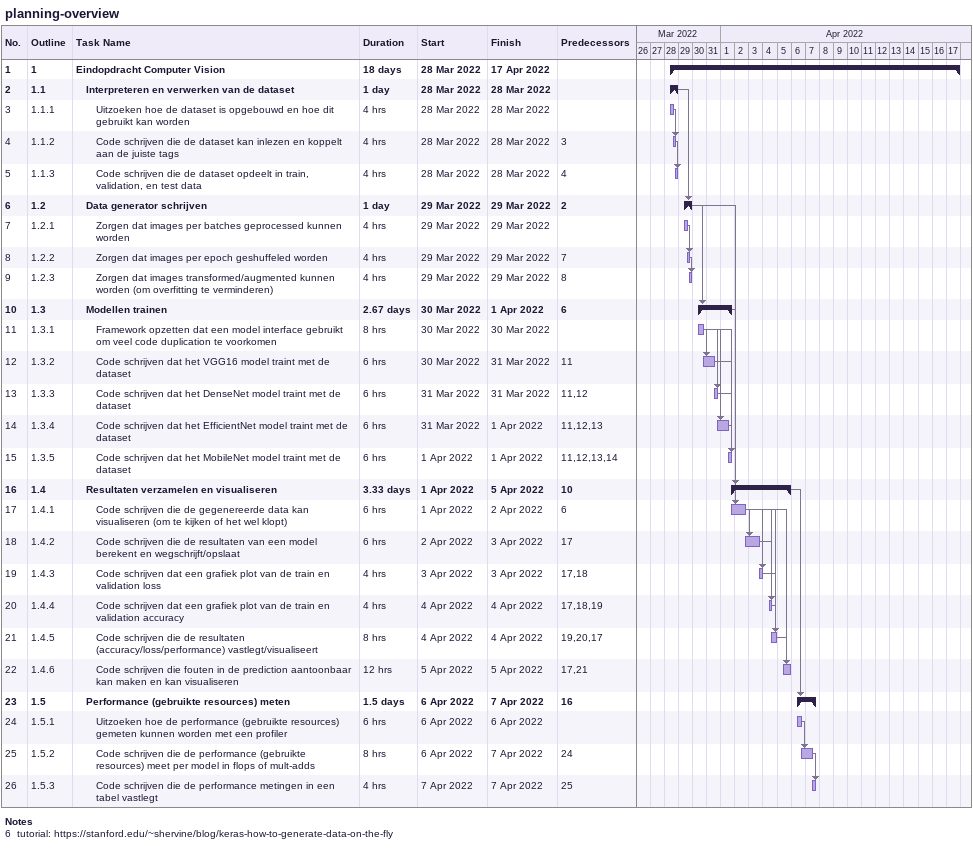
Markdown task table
planning-overview

| ID | WBS | Task | Duration | Start | Finish | Predecessors |
|---|---|---|---|---|---|---|
| 1 | 1 | **Eindopdracht Computer Vision** | 18d | 2022-03-28 | 2022-04-17 |  |
| 2 | 1.1 | **Interpreteren en verwerken van de dataset** | 1d | 2022-03-28 | 2022-03-28 |  |
| 3 | 1.1.1 | Uitzoeken hoe de dataset is opgebouwd en hoe dit gebruikt kan worden | 4h | 2022-03-28 | 2022-03-28 |  |
| 4 | 1.1.2 | Code schrijven die de dataset kan inlezen en koppelt aan de juiste tags | 4h | 2022-03-28 | 2022-03-28 | 3 |
| 5 | 1.1.3 | Code schrijven die de dataset opdeelt in train, validation, en test data | 4h | 2022-03-28 | 2022-03-28 | 4 |
| 6 | 1.2 | **Data generator schrijven** | 1d | 2022-03-29 | 2022-03-29 | 2 |
| 7 | 1.2.1 | Zorgen dat images per batches geprocessed kunnen worden | 4h | 2022-03-29 | 2022-03-29 |  |
| 8 | 1.2.2 | Zorgen dat images per epoch geshuffeled worden | 4h | 2022-03-29 | 2022-03-29 | 7 |
| 9 | 1.2.3 | Zorgen dat images transformed/augmented kunnen worden (om overfitting te verminderen) | 4h | 2022-03-29 | 2022-03-29 | 8 |
| 10 | 1.3 | **Modellen trainen** | 2.67d | 2022-03-30 | 2022-04-01 | 6 |
| 11 | 1.3.1 | Framework opzetten dat een model interface gebruikt om veel code duplication te voorkomen | 8h | 2022-03-30 | 2022-03-30 |  |
| 12 | 1.3.2 | Code schrijven dat het VGG16 model traint met de dataset | 6h | 2022-03-30 | 2022-03-31 | 11 |
| 13 | 1.3.3 | Code schrijven dat het DenseNet model traint met de dataset | 6h | 2022-03-31 | 2022-03-31 | 11, 12 |
| 14 | 1.3.4 | Code schrijven dat het EfficientNet model traint met de dataset | 6h | 2022-03-31 | 2022-04-01 | 11, 12, 13 |
| 15 | 1.3.5 | Code schrijven dat het MobileNet model traint met de dataset | 6h | 2022-04-01 | 2022-04-01 | 11, 12, 13, 14 |
| 16 | 1.4 | **Resultaten verzamelen en visualiseren** | 3.33d | 2022-04-01 | 2022-04-05 | 10 |
| 17 | 1.4.1 | Code schrijven die de gegenereerde data kan visualiseren (om te kijken of het wel klopt) | 6h | 2022-04-01 | 2022-04-02 | 6 |
| 18 | 1.4.2 | Code schrijven die de resultaten van een model berekent en wegschrijft/opslaat | 6h | 2022-04-02 | 2022-04-03 | 17 |
| 19 | 1.4.3 | Code schrijven dat een grafiek plot van de train en validation loss | 4h | 2022-04-03 | 2022-04-03 | 17, 18 |
| 20 | 1.4.4 | Code schrijven dat een grafiek plot van de train en validation accuracy | 4h | 2022-04-04 | 2022-04-04 | 17, 18, 19 |
| 21 | 1.4.5 | Code schrijven die de resultaten (accuracy/loss/performance) vastlegt/visualiseert | 8h | 2022-04-04 | 2022-04-04 | 19, 20, 17 |
| 22 | 1.4.6 | Code schrijven die fouten in de prediction aantoonbaar kan maken en kan visualiseren | 12h | 2022-04-05 | 2022-04-05 | 17, 21 |
| 23 | 1.5 | **Performance (gebruikte resources) meten** | 1.5d | 2022-04-06 | 2022-04-07 | 16 |
| 24 | 1.5.1 | Uitzoeken hoe de performance (gebruikte resources) gemeten kunnen worden met een profiler | 6h | 2022-04-06 | 2022-04-06 |  |
| 25 | 1.5.2 | Code schrijven die de performance (gebruikte resources) meet per model in flops of mult-adds | 8h | 2022-04-06 | 2022-04-07 | 24 |
| 26 | 1.5.3 | Code schrijven die de performance metingen in een tabel vastlegt | 4h | 2022-04-07 | 2022-04-07 | 25 |

Notes
- 6: tutorial: https://stanford.edu/~shervine/blog/keras-how-to-generate-data-on-the-fly
